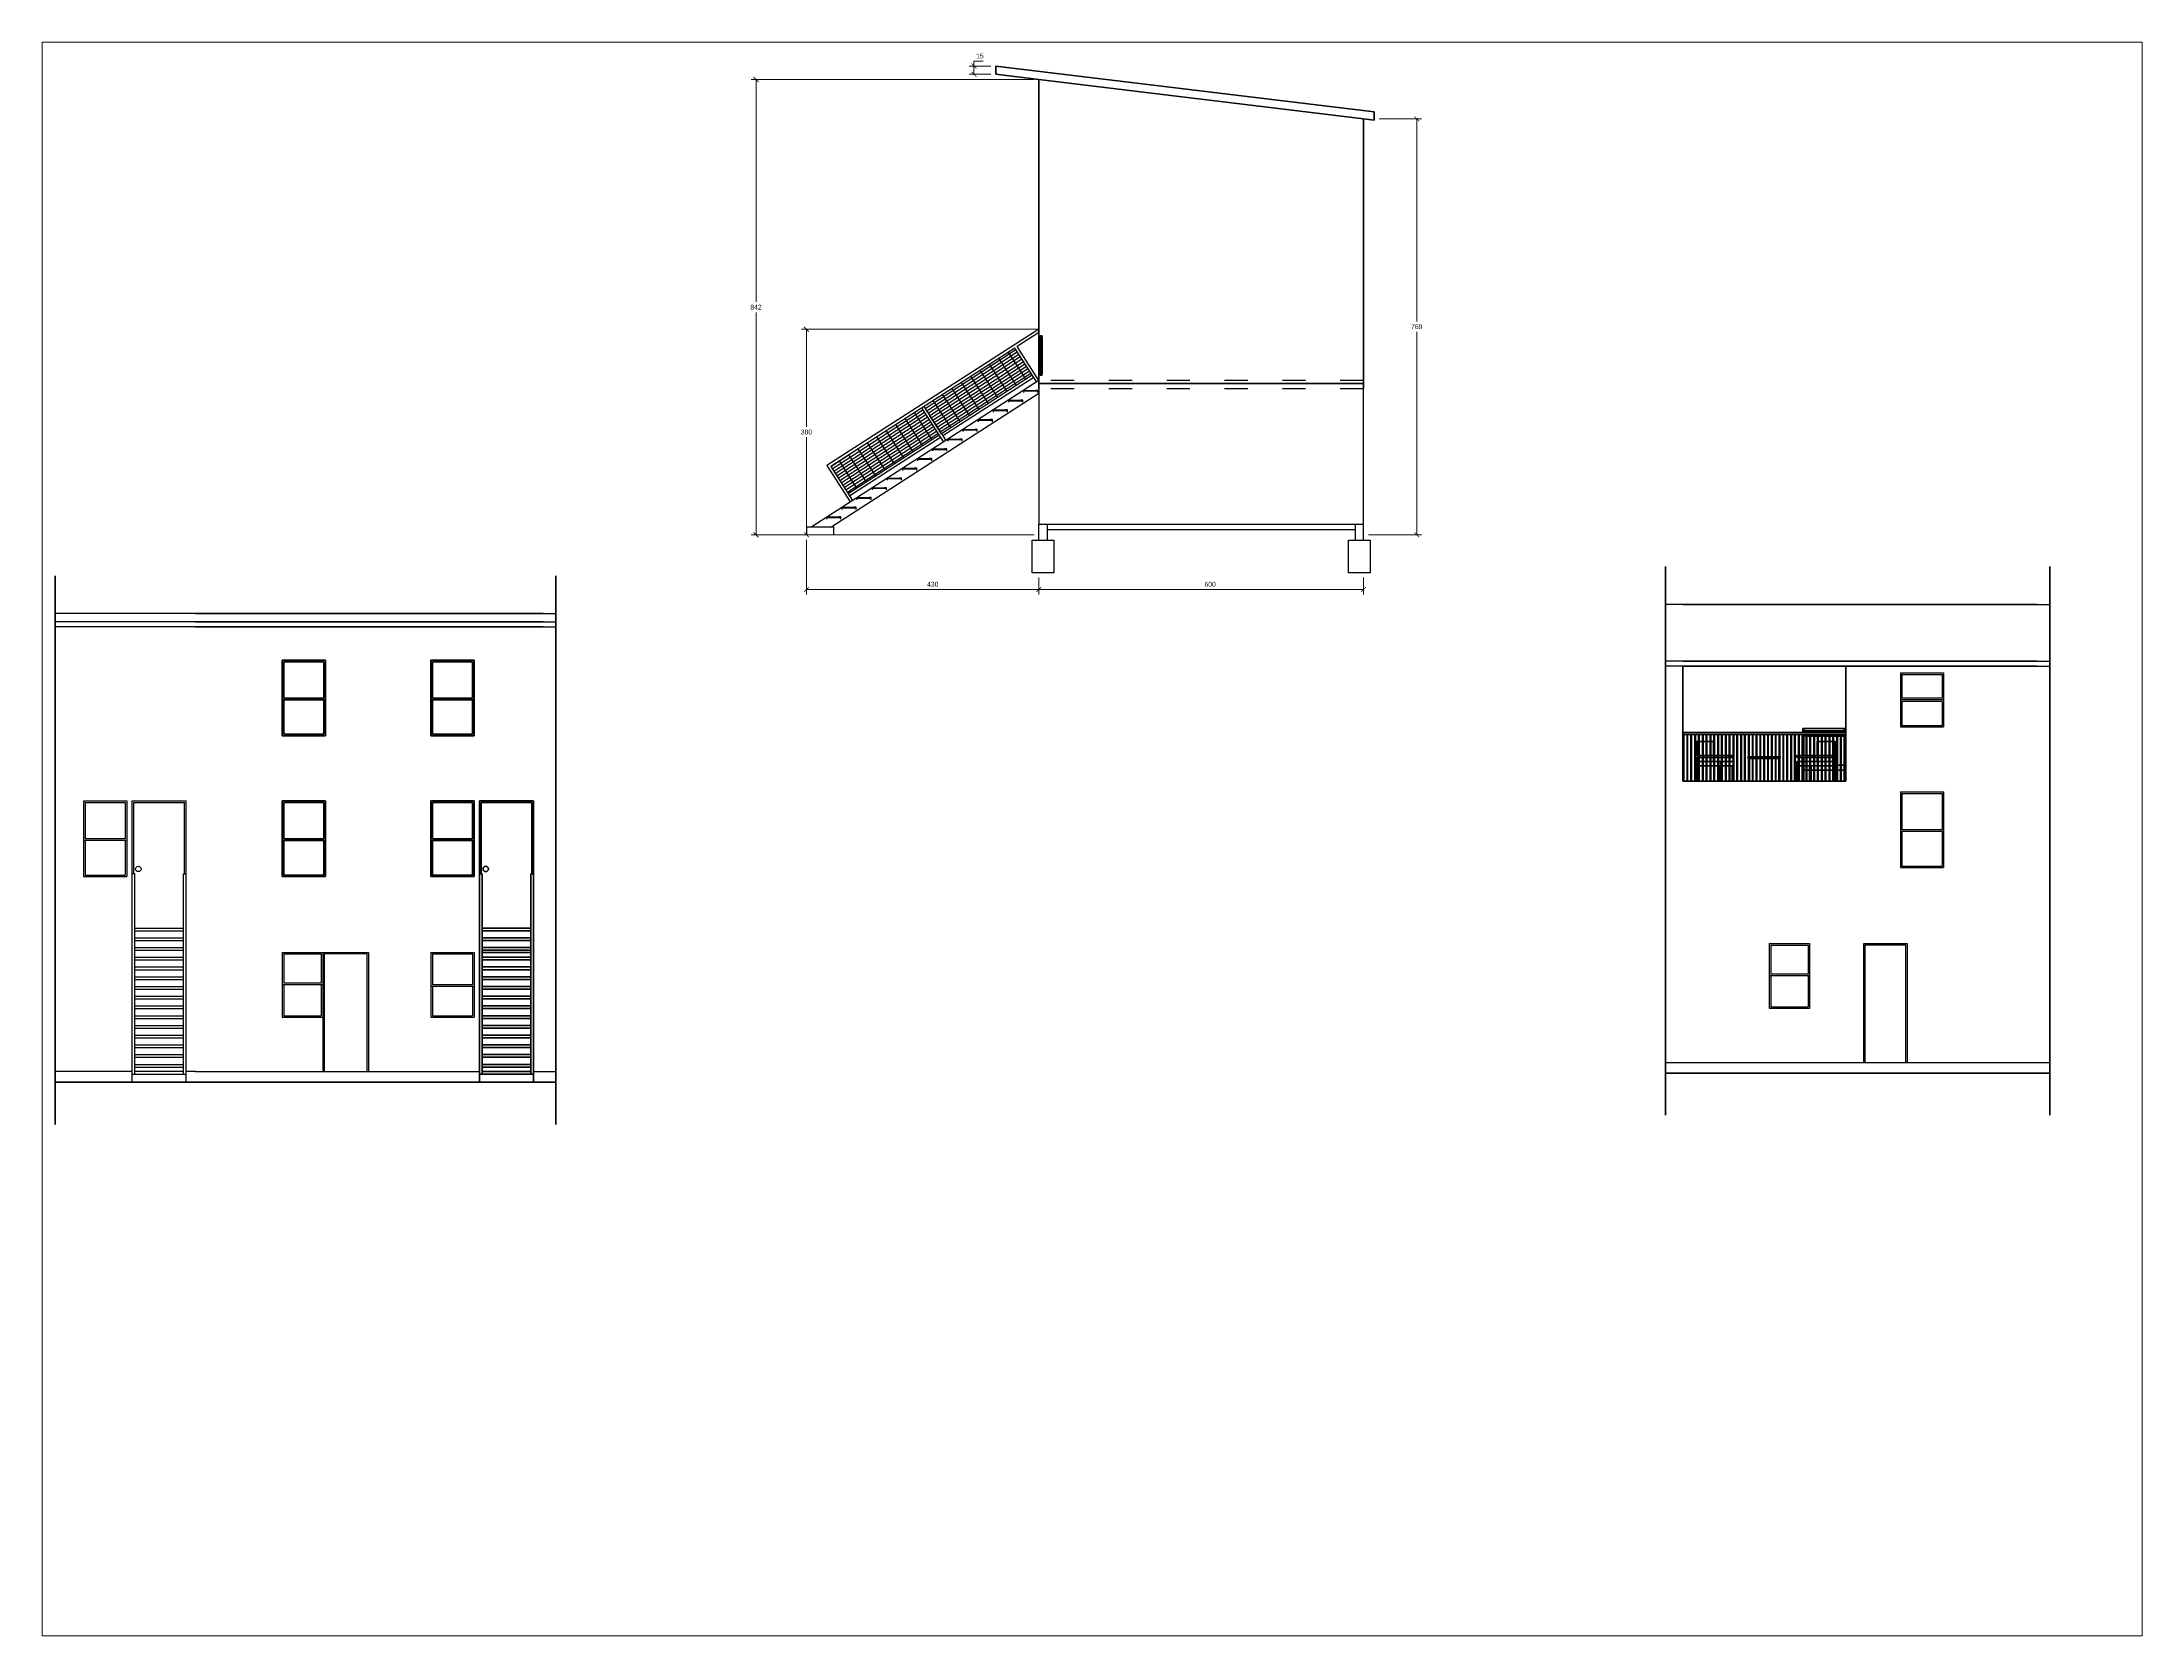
# Paper-space layout 'Layout1' of a CAD drawing. Header units: millimetres. Extents: x 26 to 231, y 20 to 176.
# The model-space entities are those that its viewports show. They can reach past a viewport. Long polylines and large blocks are cut down to what shows.
import ezdxf

# ---------------------------------------------------------------- set-up
doc = ezdxf.new("R2010")
doc.units = ezdxf.units.MM
for name, pattern in [('ACAD_ISO02W100', [15, 12, -3]), ('ACAD_ISO03W100', [30, 12, -18]), ('ACAD_ISO04W100', [30, 24, -3, 0, -3])]:
    doc.linetypes.add(name, pattern=pattern)
for name, color, linetype in [('A-FLOR-INTR', 3, 'ACAD_ISO03W100'), ('A-FLOR-STRS-EXTR', 1, 'Continuous'), ('A-STRUCTURE', 8, 'Continuous')]:
    doc.layers.add(name, color=color, linetype=linetype)
for name, color, linetype, lineweight in [('A-FLOR-LEVL', 3, 'Continuous', 35), ('A-FLOR-STRS- EXTR', 1, 'Continuous', 35), ('A-FURN', 2, 'Continuous', 35), ('A-ROOF', 3, 'Continuous', 35), ('A-WALL-FULL-EXTR', 3, 'Continuous', 35), ('QUOTE', 5, 'Continuous', 13)]:
    doc.layers.add(name, color=color, linetype=linetype, lineweight=lineweight)
doc.styles.get("Standard").update_dxf_attribs({"font": 'arial.ttf'})
doc.dimstyles.new('ISO-25', dxfattribs={"dimtxt": 2.5, "dimasz": 2.5, "dimexe": 1.25, "dimexo": 0.625, "dimtad": 1, "dimtxsty": 'Standard', "dimcen": 2.5, "dimadec": 0, "dimazin": 0, "dimtfac": 1, "dimtmove": 0, "dimatfit": 3, "dimfxl": 1, "dimarcsym": 0})

# ---------------------------------------------------------------- blocks, each defined once
blk = doc.blocks.new('_ArchTick')
at = {"color": 0, "linetype": 'ByBlock', "const_width": 0.15}
blk.add_lwpolyline([(-0.5, -0.5), (0.5, 0.5)], dxfattribs=at)
blk = doc.blocks.new('*D5')
at = {"layer": 'Defpoints', "color": 0, "transparency": 16777216}
for p in [(1977.3, 1400.5), (2407.3, 1330.5), (1977.3, 1299.5)]:
    blk.add_point(p, dxfattribs=at)
at = {"layer": 'QUOTE', "color": 0, "transparency": 16777216}
for p, q in [((1977.3, 1391.5), (1977.3, 1290.5)), ((2407.3, 1321.5), (2407.3, 1290.5)), ((2407.3, 1299.5), (1977.3, 1299.5))]:
    blk.add_line(p, q, dxfattribs=at)
at = {"layer": 'QUOTE', "color": 0, "transparency": 16777216, "xscale": 9, "yscale": 9, "zscale": 9, "rotation": 180}
blk.add_blockref('_ArchTick', (1977.3, 1299.5), dxfattribs=at)
at = {"layer": 'QUOTE', "color": 0, "transparency": 16777216, "xscale": 9, "yscale": 9, "zscale": 9}
blk.add_blockref('_ArchTick', (2407.3, 1299.5), dxfattribs=at)
at = {"layer": 'QUOTE', "color": 0, "transparency": 16777216, "insert": (2210.9, 1309.1), "char_height": 9, "attachment_point": 5}
blk.add_mtext('430', dxfattribs=at)
blk = doc.blocks.new('*D2')
at = {"layer": 'Defpoints', "color": 0, "transparency": 16777216}
for p in [(1977.3, 1780.5), (2413.3, 1780.5), (2407.3, 1400.5)]:
    blk.add_point(p, dxfattribs=at)
at = {"layer": 'QUOTE', "color": 0, "transparency": 16777216}
for p, q in [((2404.3, 1780.5), (1968.3, 1780.5)), ((1977.3, 1780.5), (1977.3, 1600.1)), ((1977.3, 1400.5), (1977.3, 1580.9)), ((2398.3, 1400.5), (1968.3, 1400.5))]:
    blk.add_line(p, q, dxfattribs=at)
at = {"layer": 'QUOTE', "color": 0, "transparency": 16777216, "xscale": 9, "yscale": 9, "zscale": 9}
for p, rotation in [((1977.3, 1780.5), 90), ((1977.3, 1400.5), 270)]:
    blk.add_blockref('_ArchTick', p, dxfattribs=dict(at, rotation=rotation))
at = {"layer": 'QUOTE', "color": 0, "transparency": 16777216, "insert": (1977.3, 1590.5), "char_height": 9, "attachment_point": 5}
blk.add_mtext('380', dxfattribs=at)
blk = doc.blocks.new('*D3')
at = {"layer": 'Defpoints', "color": 0, "transparency": 16777216}
for p in [(2407.3, 1330.5), (3007.3, 1330.5), (3007.3, 1299.5)]:
    blk.add_point(p, dxfattribs=at)
at = {"layer": 'QUOTE', "color": 0, "transparency": 16777216}
for p, q in [((2407.3, 1321.5), (2407.3, 1290.5)), ((3007.3, 1321.5), (3007.3, 1290.5)), ((2407.3, 1299.5), (3007.3, 1299.5))]:
    blk.add_line(p, q, dxfattribs=at)
at = {"layer": 'QUOTE', "color": 0, "transparency": 16777216, "xscale": 9, "yscale": 9, "zscale": 9, "rotation": 180}
blk.add_blockref('_ArchTick', (2407.3, 1299.5), dxfattribs=at)
at = {"layer": 'QUOTE', "color": 0, "transparency": 16777216, "xscale": 9, "yscale": 9, "zscale": 9}
blk.add_blockref('_ArchTick', (3007.3, 1299.5), dxfattribs=at)
at = {"layer": 'QUOTE', "color": 0, "transparency": 16777216, "insert": (2723.8, 1309.1), "char_height": 9, "attachment_point": 5}
blk.add_mtext('600', dxfattribs=at)
blk = doc.blocks.new('*D6')
at = {"layer": 'Defpoints', "color": 0, "transparency": 16777216}
for p in [(1884.1, 2242.1), (2407.3, 2242.1), (1978.1, 1400.5)]:
    blk.add_point(p, dxfattribs=at)
at = {"layer": 'QUOTE', "color": 0, "transparency": 16777216}
for p, q in [((2398.3, 2242.1), (1875.1, 2242.1)), ((1884.1, 2242.1), (1884.1, 1830.9)), ((1884.1, 1400.5), (1884.1, 1811.7)), ((1969.1, 1400.5), (1875.1, 1400.5))]:
    blk.add_line(p, q, dxfattribs=at)
at = {"layer": 'QUOTE', "color": 0, "transparency": 16777216, "xscale": 9, "yscale": 9, "zscale": 9}
for p, rotation in [((1884.1, 2242.1), 90), ((1884.1, 1400.5), 270)]:
    blk.add_blockref('_ArchTick', p, dxfattribs=dict(at, rotation=rotation))
at = {"layer": 'QUOTE', "color": 0, "transparency": 16777216, "insert": (1884.1, 1821.3), "char_height": 9, "attachment_point": 5}
blk.add_mtext('842', dxfattribs=at)
blk = doc.blocks.new('*D7')
at = {"layer": 'Defpoints', "color": 0, "transparency": 16777216}
for p in [(2287.1, 2266.9), (2327.3, 2266.9), (2327.3, 2251.8)]:
    blk.add_point(p, dxfattribs=at)
at = {"layer": 'QUOTE', "color": 0, "transparency": 16777216}
for p, q in [((2318.3, 2266.9), (2278.1, 2266.9)), ((2287.1, 2266.9), (2287.1, 2275.9)), ((2287.1, 2275.9), (2304.2, 2275.9)), ((2287.1, 2251.8), (2287.1, 2266.9)), ((2318.3, 2251.8), (2278.1, 2251.8))]:
    blk.add_line(p, q, dxfattribs=at)
at = {"layer": 'QUOTE', "color": 0, "transparency": 16777216, "xscale": 9, "yscale": 9, "zscale": 9}
for p, rotation in [((2287.1, 2266.9), 90), ((2287.1, 2251.8), 270)]:
    blk.add_blockref('_ArchTick', p, dxfattribs=dict(at, rotation=rotation))
at = {"layer": 'QUOTE', "color": 0, "transparency": 16777216, "insert": (2298.1, 2285.5), "char_height": 9, "attachment_point": 5}
blk.add_mtext('15', dxfattribs=at)
blk = doc.blocks.new('*D4')
at = {"layer": 'Defpoints', "color": 0, "transparency": 16777216}
for p in [(3027.3, 2169.4), (3007.3, 1400.5), (3105.8, 1400.5)]:
    blk.add_point(p, dxfattribs=at)
at = {"layer": 'QUOTE', "color": 0, "transparency": 16777216}
for p, q in [((3036.3, 2169.4), (3114.8, 2169.4)), ((3105.8, 2169.4), (3105.8, 1794.9)), ((3105.8, 1400.5), (3105.8, 1775.7)), ((3016.3, 1400.5), (3114.8, 1400.5))]:
    blk.add_line(p, q, dxfattribs=at)
at = {"layer": 'QUOTE', "color": 0, "transparency": 16777216, "xscale": 9, "yscale": 9, "zscale": 9}
for p, rotation in [((3105.8, 2169.4), 90), ((3105.8, 1400.5), 270)]:
    blk.add_blockref('_ArchTick', p, dxfattribs=dict(at, rotation=rotation))
at = {"layer": 'QUOTE', "color": 0, "transparency": 16777216, "insert": (3105.8, 1785.3), "char_height": 9, "attachment_point": 5}
blk.add_mtext('769', dxfattribs=at)

msp = doc.modelspace()

# ---------------------------------------------------------------- hatches: boundary and pattern name
at = {"layer": 'A-FLOR-STRS-EXTR'}
h = msp.add_hatch(dxfattribs=at)
h.set_pattern_fill('GRATE', color=256, scale=6.5, angle=123, style=0)
h.set_pattern_definition([(213, (32360.3907, -3852.464), (2.809997, -4.327016), []), (303, (32360.39, -3852.464), (17.308064, 11.239988), [])])
h.paths.add_polyline_path([(2395, 1695.4), (2362.6, 1745.8), (2194.5, 1637.8), (2226.9, 1587.4)])
h.paths.add_polyline_path([(2190.3, 1635.1), (2022.2, 1527), (2054.6, 1476.6), (2222.7, 1584.7)])

# ---------------------------------------------------------------- linework, layer by layer
at = {"layer": 'A-FLOR-INTR', "ltscale": 0.01}
msp.add_line((3007.3, 1670.5), (2407.3, 1670.5), dxfattribs=at)
at = {"layer": 'A-FLOR-INTR', "linetype": 'ACAD_ISO03W100', "ltscale": 0.01}
msp.add_lwpolyline([(3007.3, 1685.5), (2407.3, 1685.5)], dxfattribs=at)
at = {"layer": 'A-FLOR-LEVL'}
for p, q in [((2407.3, 1670.5), (2407.3, 1685.5)), ((3007.3, 1680.5), (2407.3, 1680.5))]:
    msp.add_line(p, q, dxfattribs=at)
at = {"layer": 'A-FLOR-LEVL', "ltscale": 0.3}
msp.add_line((3566, 405.4), (4276.2, 405.4), dxfattribs=at)
at = {"layer": 'A-FLOR-STRS- EXTR'}
for p, q in [((1007.9, 1168.8), (1087.9, 1168.8)), ((1007.9, 1168.8), (1007.9, 1028.8)), ((1010.9, 1165.8), (1010.9, 1098.8)), ((1010.9, 1165.8), (1084.9, 1165.8)), ((1084.9, 1165.8), (1084.9, 1098.8)), ((1087.9, 1168.8), (1087.9, 1028.8)), ((1282.9, 1168.8), (1282.9, 1028.8)), ((1282.9, 1168.8), (1362.9, 1168.8)), ((1285.9, 1165.8), (1359.9, 1165.8)), ((1285.9, 1165.8), (1285.9, 1098.8)), ((1359.9, 1165.8), (1359.9, 1098.8)), ((1362.9, 1168.8), (1362.9, 1028.8)), ((1010.9, 1095.8), (1010.9, 1031.8)), ((1084.9, 1095.8), (1084.9, 1031.8)), ((1285.9, 1095.8), (1285.9, 1031.8)), ((1359.9, 1095.8), (1359.9, 1031.8)), ((1007.9, 1028.8), (1087.9, 1028.8)), ((1010.9, 1031.8), (1084.9, 1031.8)), ((1282.9, 1028.8), (1362.9, 1028.8)), ((1285.9, 1031.8), (1359.9, 1031.8)), ((1007.9, 908.8), (1007.9, 768.8)), ((1007.9, 908.8), (1007.9, 768.8)), ((1087.9, 908.8), (1007.9, 908.8)), ((1010.9, 905.8), (1010.9, 838.8)), ((1010.9, 905.8), (1084.9, 905.8)), ((1084.9, 905.8), (1084.9, 838.8)), ((1087.9, 908.8), (1087.9, 768.8)), ((1087.9, 908.8), (1087.9, 768.8)), ((1282.9, 908.8), (1362.9, 908.8)), ((1282.9, 908.8), (1282.9, 768.8)), ((1285.9, 905.8), (1285.9, 838.8)), ((1285.9, 905.8), (1359.9, 905.8)), ((1359.9, 905.8), (1359.9, 838.8)), ((1362.9, 908.8), (1362.9, 768.8)), ((1372.9, 773.8), (1372.9, 908.8)), ((1372.9, 908.8), (1472.9, 908.8)), ((1375.9, 905.8), (1469.9, 905.8)), ((1375.9, 773.8), (1375.9, 905.8)), ((1469.9, 773.8), (1469.9, 905.8)), ((1472.9, 773.8), (1472.9, 908.8)), ((1010.9, 835.8), (1010.9, 771.8)), ((1084.9, 835.8), (1084.9, 771.8)), ((1285.9, 835.8), (1285.9, 771.8)), ((1359.9, 835.8), (1359.9, 771.8)), ((1007.9, 768.8), (1087.9, 768.8)), ((1010.9, 771.8), (1084.9, 771.8)), ((1282.9, 771.8), (1282.9, 768.8)), ((1282.9, 768.8), (1362.9, 768.8)), ((1285.9, 771.8), (1359.9, 771.8)), ((1362.9, 771.8), (1362.9, 768.8)), ((1372.9, 773.8), (1377.9, 773.8)), ((1467.9, 773.8), (1472.9, 773.8)), ((1377.9, 673.8), (1467.9, 673.8)), ((1377.9, 668.8), (1467.9, 668.8)), ((1377.9, 668.8), (1467.9, 668.8)), ((1377.9, 655.8), (1467.9, 655.8)), ((1377.9, 650.8), (1467.9, 650.8)), ((1377.9, 637.8), (1467.9, 637.8)), ((1377.9, 632.8), (1467.9, 632.8)), ((1377.9, 628.8), (1467.9, 628.8)), ((1457.9, 628.8), (1387.9, 628.8)), ((1377.9, 619.8), (1467.9, 619.8)), ((1377.9, 614.8), (1467.9, 614.8)), ((1377.9, 601.8), (1467.9, 601.8)), ((1377.9, 596.8), (1467.9, 596.8)), ((1377.9, 583.8), (1467.9, 583.8)), ((1377.9, 578.8), (1467.9, 578.8)), ((1377.9, 565.8), (1467.9, 565.8)), ((1377.9, 560.8), (1467.9, 560.8)), ((1377.9, 547.8), (1467.9, 547.8)), ((1377.9, 542.8), (1467.9, 542.8)), ((1377.9, 529.8), (1467.9, 529.8)), ((1377.9, 524.8), (1467.9, 524.8)), ((1377.9, 511.8), (1467.9, 511.8)), ((1377.9, 506.8), (1467.9, 506.8)), ((1377.9, 493.8), (1467.9, 493.8)), ((1377.9, 488.8), (1467.9, 488.8)), ((1377.9, 475.8), (1467.9, 475.8)), ((1377.9, 470.8), (1467.9, 470.8)), ((1377.9, 457.8), (1467.9, 457.8)), ((1377.9, 452.8), (1467.9, 452.8)), ((1377.9, 439.8), (1467.9, 439.8)), ((1377.9, 434.8), (1467.9, 434.8)), ((1372.9, 403.8), (1472.9, 403.8)), ((1377.9, 421.8), (1467.9, 421.8)), ((1377.9, 416.8), (1467.9, 416.8)), ((1467.9, 408.8), (1377.9, 408.8))]:
    msp.add_line(p, q, dxfattribs=at)
for points in [[(1087.9, 1095.8), (1007.9, 1095.8)], [(1084.9, 1098.8), (1010.9, 1098.8)], [(1362.9, 1095.8), (1282.9, 1095.8)], [(1359.9, 1098.8), (1285.9, 1098.8)], [(1087.9, 835.8), (1007.9, 835.8)], [(1084.9, 838.8), (1010.9, 838.8)], [(1362.9, 835.8), (1282.9, 835.8)], [(1359.9, 838.8), (1285.9, 838.8)], [(1372.9, 388.8), (1372.9, 773.8)], [(1377.9, 403.8), (1377.9, 773.8)], [(1467.9, 403.8), (1467.9, 773.8)], [(1472.9, 388.8), (1472.9, 773.8)]]:
    msp.add_lwpolyline(points, dxfattribs=at)
msp.add_circle((1384.4, 783), 5.03, dxfattribs=at)
at = {"layer": 'A-FLOR-STRS-EXTR'}
for p, q in [((2407.3, 1780.5), (2015.3, 1528.5)), ((2407.3, 1774.6), (2366.8, 1748.5)), ((2362.6, 1745.8), (2022.2, 1527)), ((2407.3, 1685.5), (1987.3, 1415.5)), ((2395, 1695.4), (2226.9, 1587.4)), ((2397.7, 1691.2), (2229.6, 1583.2)), ((2407.3, 1661.8), (2024.3, 1415.5)), ((2327.3, 1631.5), (2345.2, 1631.5)), ((2351.3, 1648.5), (2377.2, 1648.5)), ((2355.3, 1649.5), (2373.2, 1649.5)), ((2379.3, 1666.5), (2405.2, 1666.5)), ((2383.3, 1667.5), (2401.2, 1667.5)), ((2267.3, 1594.5), (2293.2, 1594.5)), ((2271.3, 1595.5), (2289.2, 1595.5)), ((2295.3, 1612.5), (2321.2, 1612.5)), ((2299.3, 1613.5), (2317.2, 1613.5)), ((2323.3, 1630.5), (2349.2, 1630.5)), ((2222.7, 1584.7), (2054.6, 1476.6)), ((2225.4, 1580.5), (2057.3, 1472.4)), ((2211.3, 1558.5), (2237.2, 1558.5)), ((2215.3, 1559.5), (2233.2, 1559.5)), ((2239.3, 1576.5), (2265.2, 1576.5)), ((2243.3, 1577.5), (2261.2, 1577.5)), ((2155.3, 1522.5), (2181.2, 1522.5)), ((2159.3, 1523.5), (2177.2, 1523.5)), ((2183.3, 1540.5), (2209.2, 1540.5)), ((2187.3, 1541.5), (2205.2, 1541.5)), ((2099.3, 1486.5), (2125.2, 1486.5)), ((2103.3, 1487.5), (2121.2, 1487.5)), ((2127.3, 1504.5), (2153.2, 1504.5)), ((2131.3, 1505.5), (2149.2, 1505.5)), ((2043.3, 1450.5), (2069.2, 1450.5)), ((2047.3, 1451.5), (2065.2, 1451.5)), ((2071.3, 1468.5), (2097.2, 1468.5)), ((2075.3, 1469.5), (2093.2, 1469.5)), ((2015.3, 1432.5), (2041.2, 1432.5)), ((2019.3, 1433.5), (2037.2, 1433.5)), ((4000, 1145.4), (4000, 1045.4)), ((4000, 1145.4), (4080, 1145.4)), ((4003, 1142.4), (4077, 1142.4)), ((4003, 1142.4), (4003, 1098.4)), ((4077, 1142.4), (4077, 1098.4)), ((4080, 1145.4), (4080, 1045.4)), ((4003, 1092.4), (4003, 1048.4)), ((4077, 1092.4), (4077, 1048.4)), ((4003, 1048.4), (4077, 1048.4)), ((4000, 1045.4), (4080, 1045.4)), ((4000, 925.4), (4080, 925.4)), ((4000, 925.4), (4000, 785.4)), ((4003, 922.4), (4003, 855.4)), ((4003, 922.4), (4077, 922.4)), ((4077, 922.4), (4077, 855.4)), ((4080, 925.4), (4080, 785.4)), ((4003, 852.4), (4003, 788.4)), ((4077, 852.4), (4077, 788.4)), ((4000, 785.4), (4080, 785.4)), ((4003, 788.4), (4077, 788.4)), ((4080, 788.4), (4080, 785.4))]:
    msp.add_line(p, q, dxfattribs=at)
for points in [[(2407.3, 1685.5), (2366.8, 1748.5)], [(2409.3, 1760.5), (2407.3, 1760.5)], [(2413.3, 1768.5), (2409.3, 1768.5), (2409.3, 1766.5), (2413.3, 1766.5), (2413.3, 1768.5)], [(2409.3, 1766.5), (2409.3, 1697.5)], [(2411.3, 1697.5), (2411.3, 1766.5)], [(2413.3, 1766.5), (2413.3, 1697.5)], [(2403.1, 1682.8), (2362.6, 1745.8)], [(2409.3, 1740.5), (2407.3, 1740.5)], [(2409.3, 1720.5), (2407.3, 1720.5)], [(2409.3, 1700.5), (2407.3, 1700.5)], [(2413.3, 1697.5), (2409.3, 1697.5), (2409.3, 1695.5), (2413.3, 1695.5), (2413.3, 1697.5)], [(2190.3, 1635.1), (2230.8, 1572.1)], [(2194.5, 1637.8), (2235, 1574.8)], [(2323.3, 1627.5), (2323.3, 1631.5), (2327.3, 1631.5)], [(2349.2, 1627.5), (2349.2, 1631.5), (2345.2, 1631.5)], [(2351.3, 1645.5), (2351.3, 1649.5), (2355.3, 1649.5)], [(2377.2, 1645.5), (2377.2, 1649.5), (2373.2, 1649.5)], [(2379.3, 1663.5), (2379.3, 1667.5), (2383.3, 1667.5)], [(2405.2, 1663.5), (2405.2, 1667.5), (2401.2, 1667.5)], [(2267.3, 1591.5), (2267.3, 1595.5), (2271.3, 1595.5)], [(2293.2, 1591.5), (2293.2, 1595.5), (2289.2, 1595.5)], [(2295.3, 1609.5), (2295.3, 1613.5), (2299.3, 1613.5)], [(2321.2, 1609.5), (2321.2, 1613.5), (2317.2, 1613.5)], [(2211.3, 1555.5), (2211.3, 1559.5), (2215.3, 1559.5)], [(2237.2, 1555.5), (2237.2, 1559.5), (2233.2, 1559.5)], [(2239.3, 1573.5), (2239.3, 1577.5), (2243.3, 1577.5)], [(2265.2, 1573.5), (2265.2, 1577.5), (2261.2, 1577.5)], [(2015.3, 1528.5), (2058.5, 1461.3)], [(2022.2, 1527), (2062.7, 1464)], [(2155.3, 1519.5), (2155.3, 1523.5), (2159.3, 1523.5)], [(2181.2, 1519.5), (2181.2, 1523.5), (2177.2, 1523.5)], [(2183.3, 1537.5), (2183.3, 1541.5), (2187.3, 1541.5)], [(2209.2, 1537.5), (2209.2, 1541.5), (2205.2, 1541.5)], [(2099.3, 1483.5), (2099.3, 1487.5), (2103.3, 1487.5)], [(2125.2, 1483.5), (2125.2, 1487.5), (2121.2, 1487.5)], [(2127.3, 1501.5), (2127.3, 1505.5), (2131.3, 1505.5)], [(2153.2, 1501.5), (2153.2, 1505.5), (2149.2, 1505.5)], [(2043.3, 1447.5), (2043.3, 1451.5), (2047.3, 1451.5)], [(2069.2, 1447.5), (2069.2, 1451.5), (2065.2, 1451.5)], [(2071.3, 1465.5), (2071.3, 1469.5), (2075.3, 1469.5)], [(2097.2, 1465.5), (2097.2, 1469.5), (2093.2, 1469.5)], [(1977.3, 1415.5), (2027.3, 1415.5), (2027.3, 1400.5)], [(1977.3, 1415.5), (1977.3, 1400.5)], [(2015.3, 1429.5), (2015.3, 1433.5), (2019.3, 1433.5)], [(2041.2, 1429.5), (2041.2, 1433.5), (2037.2, 1433.5)], [(4080, 1095.4), (4000, 1095.4)], [(4077, 1098.4), (4003, 1098.4)], [(4077, 1092.4), (4003, 1092.4)], [(4077, 855.4), (4003, 855.4)], [(4080, 852.4), (4000, 852.4)]]:
    msp.add_lwpolyline(points, dxfattribs=at)
at = {"layer": 'A-FURN'}
for p, q in [((3597.6, 1031.4), (3899, 1031.4)), ((3598.5, 1031.4), (3598.5, 945.4)), ((3599.6, 945.4), (3599.6, 1031.4)), ((3605.6, 1031.4), (3605.6, 945.4)), ((3606.7, 945.4), (3606.7, 1031.4)), ((3612.7, 1031.4), (3612.7, 945.4)), ((3613.8, 945.4), (3613.8, 1031.4)), ((3619.8, 1031.4), (3619.8, 945.4)), ((3620.9, 945.4), (3620.9, 1031.4)), ((3621.1, 1018.4), (3621.1, 1018.4)), ((3624.4, 992.9), (3624.4, 1018.4)), ((3634, 1018.4, 14.4), (3628, 1018.4, 7.6)), ((3630.4, 1018.4), (3633.4, 1018.4)), ((3641.1, 1018.4, 22.4), (3635.1, 1018.4, 15.7)), ((3635.1, 1018.4), (3637.5, 1018.4)), ((3638.6, 1018.4), (3641.1, 1018.4)), ((3648.2, 1018.4, 30.5), (3642.2, 1018.4, 23.7)), ((3654.4, 1018.4, 37.5), (3649.3, 1018.4, 31.7)), ((3654.4, 1018.4, 37.5), (3654.4, 992.9)), ((3669.5, 1031.4), (3669.5, 973.4)), ((3690.8, 1031.4), (3690.8, 945.4)), ((3697.9, 1031.4), (3697.9, 945.4)), ((3699, 945.4), (3699, 1031.4)), ((3705, 1031.4), (3705, 945.4)), ((3706.1, 945.4), (3706.1, 1031.4)), ((3712.1, 1031.4), (3712.1, 945.4)), ((3713.2, 945.4), (3713.2, 1031.4)), ((3719.2, 1031.4), (3719.2, 945.4)), ((3720.3, 945.4), (3720.3, 1031.4)), ((3776, 1031.4), (3776, 945.4)), ((3777.1, 945.4), (3777.1, 1031.4)), ((3783.1, 1031.4), (3783.1, 945.4)), ((3784.2, 945.4), (3784.2, 1031.4)), ((3790.2, 1031.4), (3790.2, 945.4)), ((3791.3, 945.4), (3791.3, 1031.4)), ((3797.3, 1031.4), (3797.3, 945.4)), ((3798.4, 945.4), (3798.4, 1031.4)), ((3804.4, 1031.4), (3804.4, 945.4)), ((3805.5, 945.4), (3805.5, 1031.4)), ((3811.5, 1031.4), (3811.5, 945.4)), ((3897.8, 1042.4), (3819.4, 1042.4)), ((3819.4, 1042.4), (3819.4, 1035.4)), ((3821.3, 1042.4), (3821.3, 1035.4)), ((3896, 1038.4), (3821.3, 1038.4)), ((3821.3, 1031.4), (3821.3, 992.9)), ((3822.3, 1038.4), (3822.3, 1035.4)), ((3822.3, 1031.4), (3822.3, 1028.4)), ((3822.3, 1028.4), (3825.7, 1028.4)), ((3826.8, 964), (3826.8, 1031.4)), ((3826.8, 1028.4), (3832.8, 1028.4)), ((3832.8, 1031.4), (3832.8, 945.4)), ((3833.9, 945.4), (3833.9, 1031.4)), ((3833.9, 1028.4), (3839.9, 1028.4)), ((3841, 1028.4), (3847, 1028.4)), ((3846.3, 1018.4, 37.5), (3847, 1018.4, 36.7)), ((3846.3, 1018.4, 37.5), (3846.3, 992.9)), ((3848.1, 1028.4), (3854.1, 1028.4)), ((3848.1, 1018.4, 35.5), (3854.1, 1018.4, 28.7)), ((3855.2, 1028.4), (3858.1, 1028.4)), ((3855.2, 1018.4, 27.5), (3861.2, 1018.4, 20.7)), ((3858.1, 1038.4), (3858.1, 1035.4)), ((3858.1, 1031.4), (3858.1, 1028.4)), ((3859.1, 1038.4), (3859.1, 1035.4)), ((3859.1, 1031.4), (3859.1, 1028.4)), ((3859.1, 1028.4), (3861.2, 1028.4)), ((3862.3, 1028.4), (3868.3, 1028.4)), ((3862.3, 1018.4, 19.4), (3868.3, 1018.4, 12.6)), ((3869.4, 1028.4), (3875.4, 1028.4)), ((3869.4, 1018.4, 11.4), (3875.4, 1018.4, 4.6)), ((3876.5, 1028.4), (3882.5, 1028.4)), ((3883.6, 1028.4), (3889.6, 1028.4)), ((3890.7, 1028.4), (3895, 1028.4)), ((3895, 1035.4), (3895, 1038.4)), ((3895, 1028.4), (3895, 1031.4)), ((3895, 1031.4), (3896, 1031.4)), ((3896, 1042.4), (3896, 1038.4)), ((3896, 1035.4), (3896, 1038.4)), ((3896, 945.4), (3896, 1031.4)), ((3897.8, 1035.4), (3897.8, 1042.4)), ((3897.8, 945.4), (3897.8, 1031.4)), ((3624.4, 981.4), (3627, 981.4)), ((3627, 973.4), (3624.4, 973.4)), ((3634.1, 992.9), (3628.1, 992.9)), ((3634.1, 989), (3628.1, 989)), ((3628.1, 981.4), (3634.1, 981.4)), ((3634.1, 973.4), (3628.1, 973.4)), ((3641.2, 992.9), (3635.2, 992.9)), ((3641.2, 989), (3635.2, 989)), ((3635.2, 981.4), (3641.2, 981.4)), ((3641.2, 973.4), (3635.2, 973.4)), ((3648.3, 992.9), (3642.3, 992.9)), ((3648.3, 989), (3642.3, 989)), ((3642.3, 981.4), (3648.3, 981.4)), ((3648.3, 973.4), (3642.3, 973.4)), ((3655.3, 992.9), (3649.4, 992.9)), ((3655.4, 989), (3649.4, 989)), ((3649.4, 981.4), (3655.4, 981.4)), ((3655.4, 973.4), (3649.4, 973.4)), ((3654.4, 989), (3654.4, 981.4)), ((3658.6, 992.9), (3656.4, 992.9)), ((3658.6, 989), (3656.5, 989)), ((3656.5, 981.4), (3662.5, 981.4)), ((3662.5, 973.4), (3656.5, 973.4)), ((3669.5, 992.9), (3663.5, 992.9)), ((3669.5, 989), (3663.5, 989)), ((3663.6, 981.4), (3669.5, 981.4)), ((3665.6, 945.4), (3665.6, 973.4)), ((3668.7, 945.4), (3668.7, 973.4)), ((3676.6, 992.9), (3670.6, 992.9)), ((3676.6, 989), (3670.6, 989)), ((3670.6, 981.4), (3676.6, 981.4)), ((3670.6, 973.4), (3670.6, 945.4)), ((3677.7, 981.4), (3683.7, 981.4)), ((3677.7, 973.4), (3677.7, 945.4)), ((3690.8, 992.9), (3684.8, 992.9)), ((3690.8, 989), (3684.8, 989)), ((3684.8, 981.4), (3690.8, 981.4)), ((3684.8, 973.4), (3684.8, 945.4)), ((3687.8, 992.9), (3687.8, 989)), ((3688.9, 973.4), (3688.9, 945.4)), ((3719.2, 987.4), (3719, 987.4)), ((3726.3, 990.4), (3720.3, 990.4)), ((3726.3, 987.4), (3720.8, 987.4)), ((3733.4, 990.4), (3727.4, 990.4)), ((3733.4, 987.4), (3727.4, 987.4)), ((3740.5, 990.4), (3734.5, 990.4)), ((3740.5, 987.4), (3734.5, 987.4)), ((3747.6, 990.4), (3741.6, 990.4)), ((3747.6, 987.4), (3741.6, 987.4)), ((3754.7, 990.4), (3748.7, 990.4)), ((3754.7, 987.4), (3748.7, 987.4)), ((3761.8, 990.4), (3755.8, 990.4)), ((3761.8, 987.4), (3755.8, 987.4)), ((3768.9, 990.4), (3762.9, 990.4)), ((3768.9, 987.4), (3762.9, 987.4)), ((3776, 990.4), (3770, 990.4)), ((3775.2, 987.4), (3770, 987.4)), ((3811.5, 973.4), (3808.8, 973.4)), ((3812.6, 992.9), (3818.6, 992.9)), ((3812.6, 989), (3818.6, 989)), ((3818.6, 981.4), (3812.6, 981.4)), ((3812.9, 992.9), (3812.9, 989)), ((3819.7, 973.4), (3825.7, 973.4)), ((3821.3, 989), (3821.3, 945.4)), ((3826.8, 992.9), (3832.8, 992.9)), ((3826.8, 989), (3832.8, 989)), ((3832.8, 981.4), (3826.8, 981.4)), ((3826.8, 973.4), (3832.8, 973.4)), ((3832, 945.4), (3832, 973.4)), ((3833.9, 992.9), (3839.9, 992.9)), ((3833.9, 989), (3839.9, 989)), ((3833.9, 981.4), (3839.9, 981.4)), ((3833.9, 973.4), (3839.9, 973.4)), ((3835.1, 945.4), (3835.1, 973.4)), ((3837.8, 992.9), (3837.8, 989)), ((3847, 981.4), (3841, 981.4)), ((3841, 973.4), (3847, 973.4)), ((3842.2, 992.9), (3847, 992.9)), ((3842.2, 989), (3847, 989)), ((3846.3, 989), (3846.3, 981.4)), ((3848.1, 992.9), (3854.1, 992.9)), ((3848.1, 989), (3854.1, 989)), ((3854.1, 981.4), (3848.1, 981.4)), ((3848.1, 973.4), (3854.1, 973.4)), ((3855.2, 992.9), (3861.2, 992.9)), ((3855.2, 989), (3861.2, 989)), ((3861.2, 981.4), (3855.2, 981.4)), ((3855.2, 973.4), (3861.2, 973.4)), ((3862.3, 992.9), (3868.3, 992.9)), ((3862.3, 989), (3868.3, 989)), ((3868.3, 981.4), (3862.3, 981.4)), ((3862.3, 973.4), (3868.3, 973.4)), ((3869.4, 992.9), (3875.4, 992.9)), ((3869.4, 989), (3875.4, 989)), ((3875.4, 981.4), (3869.4, 981.4)), ((3869.4, 973.4), (3875.4, 973.4)), ((3876.4, 973.4), (3876.4, 981.4)), ((3896, 974.9), (3876.4, 974.9)), ((3614, 945.4), (3617, 945.4)), ((3652, 945.4), (3650.9, 945.4)), ((3670.3, 945.4), (3671.4, 945.4)), ((3776, 947.4), (3775.2, 947.4)), ((3825.7, 965.4), (3821.3, 965.4)), ((3826.8, 945.4), (3826.8, 965.4)), ((3832, 965.4), (3826.8, 965.4)), ((3839.9, 965.4), (3835.1, 965.4)), ((3847, 965.4), (3841, 965.4)), ((3854.1, 965.4), (3848.1, 965.4)), ((3861.2, 965.4), (3855.2, 965.4)), ((3868.3, 965.4), (3862.3, 965.4)), ((3875.4, 965.4), (3869.4, 965.4)), ((3882.5, 965.4), (3876.4, 965.4)), ((3889.6, 965.4), (3883.6, 965.4)), ((3896, 965.4), (3890.7, 965.4))]:
    msp.add_line(p, q, dxfattribs=at)
for points in [[(3899, 945.4), (3899, 1035.4), (3597.6, 1035.4)], [(3626.9, 1031.4), (3627, 973.4), (3627, 945.4)], [(3628, 1031.4), (3628.1, 973.4), (3628.1, 945.4)], [(3634, 1031.4), (3634.1, 973.4), (3634.1, 945.4)], [(3635.1, 1031.4), (3635.2, 973.4), (3635.2, 945.4)], [(3641.1, 1031.4), (3641.2, 973.4), (3641.2, 945.4)], [(3642.2, 1031.4), (3642.3, 973.4), (3642.3, 945.4)], [(3648.2, 1031.4), (3648.3, 973.4), (3648.3, 945.4)], [(3649.3, 1031.4), (3649.4, 973.4), (3649.4, 945.4)], [(3655.3, 1031.4), (3655.4, 973.4), (3655.4, 945.4)], [(3656.4, 1031.4), (3656.5, 973.4), (3656.5, 945.4)], [(3662.4, 1031.4), (3662.5, 973.4), (3662.5, 945.4)], [(3663.5, 1031.4), (3663.6, 973.4), (3663.6, 945.4)], [(3670.6, 1031.4), (3670.6, 973.4), (3676.6, 973.4)], [(3676.6, 945.4), (3676.6, 973.4), (3676.6, 1031.4)], [(3677.7, 1031.4), (3677.7, 973.4), (3683.7, 973.4)], [(3683.7, 945.4), (3683.7, 973.4), (3683.7, 1031.4)], [(3684.8, 1031.4), (3684.8, 973.4), (3690.8, 973.4)], [(3691.9, 1031.4), (3692, 945.4), (3692, 973.4), (3691.9, 973.4)], [(3726.3, 1031.4), (3726.3, 987.4), (3726.3, 945.4)], [(3727.4, 945.4), (3727.4, 987.4), (3727.4, 1031.4)], [(3733.4, 1031.4), (3733.4, 987.4), (3733.4, 945.4)], [(3734.5, 945.4), (3734.5, 987.4), (3734.5, 1031.4)], [(3740.5, 1031.4), (3740.5, 987.4), (3740.5, 945.4)], [(3741.6, 945.4), (3741.6, 987.4), (3741.6, 1031.4)], [(3747.6, 1031.4), (3747.6, 987.4), (3747.6, 945.4)], [(3748.7, 945.4), (3748.7, 987.4), (3748.7, 1031.4)], [(3754.7, 1031.4), (3754.7, 987.4), (3754.7, 945.4)], [(3755.8, 945.4), (3755.8, 987.4), (3755.8, 1031.4)], [(3761.8, 1031.4), (3761.8, 987.4), (3761.8, 945.4)], [(3762.9, 945.4), (3762.9, 987.4), (3762.9, 1031.4)], [(3768.9, 1031.4), (3768.9, 987.4), (3768.9, 945.4)], [(3770, 945.4), (3770, 987.4), (3770, 1031.4)], [(3812.6, 1031.4), (3812.6, 945.4), (3812.6, 973.4), (3818.6, 973.4), (3818.6, 945.4), (3818.6, 1031.4)], [(3819.7, 945.4), (3819.7, 973.4), (3819.7, 1031.4)], [(3825.7, 1031.4), (3825.7, 965.4), (3825.7, 945.4)], [(3839.9, 1031.4), (3839.9, 965.4), (3839.9, 945.4)], [(3841, 945.4), (3841, 965.4), (3841, 1031.4)], [(3847, 1031.4), (3847, 965.4), (3847, 945.4)], [(3848.1, 1031.4), (3848.1, 965.4), (3848.1, 945.4)], [(3854.1, 1031.4), (3854.1, 965.4), (3854.1, 945.4)], [(3855.2, 1031.4), (3855.2, 965.4), (3855.2, 945.4)], [(3861.2, 1031.4), (3861.2, 965.4), (3861.2, 945.4)], [(3862.3, 1031.4), (3862.3, 965.4), (3862.3, 945.4)], [(3868.3, 1031.4), (3868.3, 965.4), (3868.3, 945.4)], [(3869.4, 1031.4), (3869.4, 965.4), (3869.4, 945.4)], [(3875.4, 1031.4), (3875.4, 965.4), (3875.4, 945.4)], [(3876.4, 945.4), (3876.4, 965.4), (3876.5, 1031.4)], [(3883.6, 945.4), (3883.6, 965.4), (3883.6, 1031.4), (3882.5, 1031.4), (3882.5, 945.4)], [(3889.6, 1031.4), (3889.6, 965.4), (3889.6, 945.4)], [(3890.7, 945.4), (3890.7, 965.4), (3890.7, 1031.4)], [(3896.7, 1031.4), (3896.7, 965.4), (3896.7, 945.4)], [(3897.8, 945.4), (3897.8, 965.4), (3897.8, 1031.4)], [(3627, 989), (3621, 989), (3621, 992.9), (3627, 992.9)], [(3621.3, 945.4), (3621.3, 973.4), (3621.3, 981.4), (3621.3, 989)], [(3624.4, 945.4), (3624.4, 973.4), (3624.4, 981.4), (3624.4, 989)], [(3662.4, 992.9), (3658.6, 992.9), (3658.6, 989), (3662.4, 989)], [(3669.5, 945.4), (3669.5, 973.4), (3663.6, 973.4)], [(3667.2, 981.4), (3667.2, 973.4), (3667.2, 945.4)], [(3683.7, 992.9), (3678.3, 992.9), (3677.7, 992.9)], [(3683.7, 989), (3678.3, 989), (3677.7, 989)], [(3691.9, 989), (3692, 989), (3692, 992.9), (3691.9, 992.9)], [(3691.9, 981.4), (3692, 981.4), (3692, 973.4)], [(3719.2, 990.4), (3718, 990.4), (3719, 987.4), (3719, 947.4), (3719, 945.4)], [(3720.3, 987.4), (3720.8, 987.4), (3720.8, 990.4), (3720.8, 945.4)], [(3775.2, 990.4), (3775.2, 945.4), (3775.2, 990.4), (3775.2, 987.4), (3776.1, 987.4), (3777, 987.4)], [(3777.1, 990.4), (3778, 990.4), (3777, 987.4), (3777, 947.4), (3777, 945.4)], [(3811.5, 989), (3808.8, 989), (3808.8, 992.9), (3811.5, 992.9)], [(3811.5, 981.4), (3808.8, 981.4), (3808.8, 973.4), (3808.8, 945.4)], [(3819.7, 992.9), (3822.5, 992.9), (3825.7, 992.9)], [(3819.7, 989), (3822.5, 989), (3825.7, 989)], [(3825.7, 981.4), (3822.5, 981.4), (3819.7, 981.4)], [(3841, 992.9), (3842.2, 992.9), (3842.2, 989), (3841, 989)], [(3876.4, 989), (3879.7, 989), (3879.7, 992.9), (3876.4, 992.9)], [(3604.7, 945.4), (3605.8, 945.4), (3608.8, 945.4)], [(3719, 947.4), (3719.2, 947.4), (3718.9, 947.4)]]:
    msp.add_lwpolyline(points, dxfattribs=at)
msp.add_lwpolyline([(3720.3, 947.4), (3720.8, 947.4)], close=True, dxfattribs=at)
for points in [[(3621.3, 992.9, 0), (3621.3, 1018.4, 0), (3626.9, 1018.4, 6.4)], [(3879.5, 965.4, 0), (3879.5, 945.4, 0), (3879.5, 1018.4, 0), (3876.5, 1018.4, 3.4)]]:
    msp.add_polyline3d(points, dxfattribs=at)
at = {"layer": 'A-ROOF'}
for p, q in [((2327.3, 2251.8), (2327.3, 2266.9)), ((3027.3, 2182.3), (3027.3, 2167)), ((3597.6, 1271.8), (4252.7, 1271.8)), ((3597.6, 1167.3), (4252.7, 1167.3)), ((4252.7, 1157.6), (3597.6, 1157.6))]:
    msp.add_line(p, q, dxfattribs=at)
at = {"layer": 'A-ROOF', "linetype": 'Continuous'}
for p, q in [((847.9, 1255.1), (1490.4, 1255.1)), ((847.9, 1240), (1490.4, 1240)), ((1490.4, 1230.3), (847.9, 1230.3))]:
    msp.add_line(p, q, dxfattribs=at)
at = {"layer": 'A-ROOF'}
for points in [[(3027.3, 2182.3), (2327.3, 2266.9)], [(2407.3, 2242.1), (2327.3, 2251.8)], [(3007.3, 2169.6), (2407.3, 2242.1)], [(3027.3, 2167), (3007.3, 2169.4)]]:
    msp.add_lwpolyline(points, dxfattribs=at)
at = {"layer": 'A-STRUCTURE', "linetype": 'ACAD_ISO02W100', "ltscale": 0.3}
for p, q in [((2407.3, 1670.5), (2407.3, 1420.5)), ((3007.3, 1390.5), (3007.3, 1670.5)), ((2407.3, 1390.5), (2407.3, 1420.5)), ((2407.3, 1420.5), (2422.3, 1420.5)), ((2422.3, 1420.5), (2992.3, 1420.5)), ((2422.3, 1420.5), (2422.3, 1390.5)), ((2422.3, 1410.5), (2992.3, 1410.5)), ((2992.3, 1390.5), (2992.3, 1420.5)), ((2992.3, 1420.5), (3007.3, 1420.5))]:
    msp.add_line(p, q, dxfattribs=at)
at = {"layer": 'A-STRUCTURE', "ltscale": 0.3}
for p, q in [((847.9, 1255.1), (588.5, 1255.1)), ((847.9, 1240), (588.5, 1240)), ((847.9, 1230.3), (588.5, 1230.3)), ((640.5, 908.8), (720.5, 908.8)), ((640.5, 908.8), (640.5, 768.8)), ((643.5, 905.8), (643.5, 838.8)), ((643.5, 905.8), (717.5, 905.8)), ((717.5, 905.8), (717.5, 838.8)), ((720.5, 908.8), (720.5, 768.8)), ((730.5, 773.8), (730.5, 908.8)), ((730.5, 908.8), (830.5, 908.8)), ((733.5, 905.8), (827.5, 905.8)), ((733.5, 773.8), (733.5, 905.8)), ((827.5, 773.8), (827.5, 905.8)), ((830.5, 773.8), (830.5, 908.8)), ((643.5, 835.8), (643.5, 771.8)), ((717.5, 835.8), (717.5, 771.8)), ((640.5, 771.8), (640.5, 768.8)), ((640.5, 768.8), (720.5, 768.8)), ((643.5, 771.8), (717.5, 771.8)), ((735.5, 773.8), (730.5, 773.8)), ((825.5, 773.8), (830.5, 773.8)), ((735.5, 673.8), (825.5, 673.8)), ((735.5, 668.8), (825.5, 668.8)), ((735.5, 668.8), (825.5, 668.8)), ((735.5, 655.8), (825.5, 655.8)), ((735.5, 650.8), (825.5, 650.8)), ((735.5, 637.8), (825.5, 637.8)), ((735.5, 632.8), (825.5, 632.8)), ((1007.9, 628.8), (1167.9, 628.8)), ((1007.9, 628.8), (1007.9, 508.8)), ((1010.9, 625.8), (1010.9, 571.8)), ((1010.9, 625.8), (1079.9, 625.8)), ((1079.9, 625.8), (1079.9, 571.8)), ((1082.9, 628.8), (1082.9, 408.8)), ((1167.9, 628.8), (1167.9, 408.8)), ((1282.5, 628.8), (1362.5, 628.8)), ((1282.9, 628.8), (1362.9, 628.8)), ((1282.9, 628.8), (1282.9, 508.8)), ((1285.9, 625.8), (1285.9, 568.8)), ((1285.9, 625.8), (1359.9, 625.8)), ((1359.9, 625.8), (1359.9, 568.8)), ((1362.9, 628.8), (1362.9, 508.8)), ((3757.6, 645.4), (3832.6, 645.4)), ((3757.6, 645.4), (3757.6, 525.4)), ((3760.6, 642.4), (3760.6, 588.4)), ((3760.6, 642.4), (3829.6, 642.4)), ((3829.6, 642.4), (3829.6, 588.4)), ((3832.6, 525.4), (3832.6, 645.4)), ((3932.6, 425.4), (3932.6, 645.4)), ((3932.6, 645.4), (4012.6, 645.4)), ((3935.1, 425.4), (3935.1, 642.9)), ((3935.1, 642.9), (4010.1, 642.9)), ((4010.1, 425.4), (4010.1, 642.9)), ((4012.6, 645.4), (4012.6, 425.4)), ((735.5, 619.8), (825.5, 619.8)), ((735.5, 614.8), (825.5, 614.8)), ((735.5, 601.8), (825.5, 601.8)), ((735.5, 596.8), (825.5, 596.8)), ((735.5, 583.8), (825.5, 583.8)), ((3760.6, 585.4), (3760.6, 528.4)), ((3829.6, 585.4), (3829.6, 528.4)), ((735.5, 578.8), (825.5, 578.8)), ((735.5, 565.8), (825.5, 565.8)), ((735.5, 560.8), (825.5, 560.8)), ((735.5, 547.8), (825.5, 547.8)), ((1010.9, 568.8), (1010.9, 511.8)), ((1079.9, 568.8), (1079.9, 511.8)), ((1285.9, 565.8), (1285.9, 511.8)), ((1359.9, 565.8), (1359.9, 511.8)), ((735.5, 542.8), (825.5, 542.8)), ((735.5, 529.8), (825.5, 529.8)), ((735.5, 524.8), (825.5, 524.8)), ((735.5, 511.8), (825.5, 511.8)), ((735.5, 506.8), (825.5, 506.8)), ((1007.9, 508.8), (1082.9, 508.8)), ((1010.9, 511.8), (1079.9, 511.8)), ((1282.9, 508.8), (1362.9, 508.8)), ((1285.9, 511.8), (1359.9, 511.8)), ((3757.6, 525.4), (3832.6, 525.4)), ((3760.6, 528.4), (3829.6, 528.4)), ((735.5, 493.8), (825.5, 493.8)), ((735.5, 488.8), (825.5, 488.8)), ((735.5, 475.8), (825.5, 475.8)), ((735.5, 470.8), (825.5, 470.8)), ((735.5, 457.8), (825.5, 457.8)), ((735.5, 452.8), (825.5, 452.8)), ((735.5, 439.8), (825.5, 439.8)), ((735.5, 434.8), (825.5, 434.8)), ((730.5, 408.8), (588.5, 408.8)), ((730.5, 403.8), (830.5, 403.8)), ((735.5, 421.8), (825.5, 421.8)), ((735.5, 416.8), (825.5, 416.8)), ((825.5, 408.8), (735.5, 408.8)), ((847.9, 408.8), (830.5, 408.8)), ((847.9, 408.8), (1372.9, 408.8)), ((1472.9, 408.8), (1513.9, 408.8)), ((3566, 425.4), (4276.2, 425.4)), ((3932.6, 425.4), (3935.1, 425.4)), ((4012.6, 425.4), (4010.1, 425.4))]:
    msp.add_line(p, q, dxfattribs=at)
at = {"layer": 'A-STRUCTURE'}
for p, q in [((1490.4, 1255.1), (1513.9, 1255.1)), ((3597.6, 1271.8), (3566, 1271.8)), ((4252.7, 1271.8), (4276.2, 1271.8)), ((1490.4, 1240), (1513.9, 1240)), ((1490.4, 1230.3), (1513.9, 1230.3)), ((3597.6, 1167.3), (3566, 1167.3)), ((4252.7, 1167.3), (4276.2, 1167.3)), ((3597.6, 1157.6), (3566, 1157.6)), ((4252.7, 1157.6), (4276.2, 1157.6)), ((4222.6, 425.4), (4237.8, 425.4))]:
    msp.add_line(p, q, dxfattribs=at)
at = {"layer": 'A-STRUCTURE', "linetype": 'ACAD_ISO02W100', "ltscale": 0.3}
for points in [[(2394.8, 1390.5), (2434.8, 1390.5), (2434.8, 1330.5), (2394.8, 1330.5)], [(2979.8, 1390.5), (3019.8, 1390.5), (3019.8, 1330.5), (2979.8, 1330.5)]]:
    msp.add_lwpolyline(points, close=True, dxfattribs=at)
at = {"layer": 'A-STRUCTURE', "ltscale": 0.3}
for points in [[(720.5, 835.8), (640.5, 835.8)], [(717.5, 838.8), (643.5, 838.8)], [(730.5, 388.8), (730.5, 773.8)], [(735.5, 403.8), (735.5, 773.8)], [(825.5, 403.8), (825.5, 773.8)], [(830.5, 388.8), (830.5, 773.8)], [(1165.4, 408.8), (1165.4, 626.3), (1085.4, 626.3), (1085.4, 408.8)], [(3832.6, 585.4), (3757.6, 585.4)], [(3829.6, 588.4), (3760.6, 588.4)], [(1082.9, 568.8), (1007.9, 568.8)], [(1079.9, 571.8), (1010.9, 571.8)], [(1362.9, 565.8), (1282.9, 565.8)], [(1359.9, 568.8), (1285.9, 568.8)]]:
    msp.add_lwpolyline(points, dxfattribs=at)
msp.add_circle((742, 783), 5.03, dxfattribs=at)
at = {"layer": 'A-WALL-FULL-EXTR'}
for p, q in [((2407.3, 1940.5), (2407.3, 2242.1)), ((3007.3, 1685.5), (3007.3, 2169.6)), ((2407.3, 1940.5), (2407.3, 1900.5)), ((2407.3, 1900.5), (2407.3, 1685.5)), ((3007.3, 1685.5), (3007.3, 1680.5)), ((3007.3, 1670.5), (3007.3, 1680.5)), ((3597.6, 945.4), (3597.6, 1157.6)), ((3899, 945.4), (3899, 1157.6)), ((3597.6, 1035.4), (3597.6, 945.4)), ((3899, 945.4), (3597.6, 945.4)), ((3899, 945.4), (3597.6, 945.4)), ((1377.9, 408.8), (1387.9, 408.8))]:
    msp.add_line(p, q, dxfattribs=at)
at = {"layer": 'A-WALL-FULL-EXTR', "linetype": 'ACAD_ISO04W100', "ltscale": 0.5}
for p, q in [((588.5, 310.9), (588.5, 1325)), ((1513.9, 310.9), (1513.9, 1325)), ((3566, 327.6), (3566, 1341.7)), ((4276.2, 327.6), (4276.2, 1341.7))]:
    msp.add_line(p, q, dxfattribs=at)
at = {"layer": 'A-WALL-FULL-EXTR', "ltscale": 0.3}
for q in [(588.5, 388.8), (1513.9, 388.8)]:
    msp.add_line((847.9, 388.8), q, dxfattribs=at)

# ---------------------------------------------------------------- dimensions: what is measured, and where the dimension line sits
at = {"layer": 'QUOTE'}
for base, p1, p2, override, picture, middle in [((2287.1, 2266.9), (2327.3, 2251.8), (2327.3, 2266.9), {"dimtxt": 9, "dimasz": 9, "dimexe": 9, "dimexo": 9, "dimgap": 5, "dimtih": 1, "dimtoh": 1, "dimdec": 0, "dimblk1": 'ArchTick', "dimblk2": 'ArchTick', "dimsah": 1, "dimlwd": 65535, "dimlwe": 65535}, '*D7', (2298.1, 2285.5)), ((1884.1, 2242.1), (1978.1, 1400.5), (2407.3, 2242.1), {"dimtxt": 9, "dimasz": 9, "dimexe": 9, "dimexo": 9, "dimgap": 5, "dimtih": 1, "dimdec": 0, "dimblk1": 'ArchTick', "dimblk2": 'ArchTick', "dimsah": 1, "dimlwd": 65535, "dimlwe": 65535}, '*D6', (1884.1, 1821.3)), ((1977.3, 1780.5), (2407.3, 1400.5), (2413.3, 1780.5), {"dimtxt": 9, "dimasz": 9, "dimexe": 9, "dimexo": 9, "dimgap": 5, "dimtih": 1, "dimdec": 0, "dimblk1": 'ArchTick', "dimblk2": 'ArchTick', "dimsah": 1, "dimlwd": 65535, "dimlwe": 65535}, '*D2', (1977.3, 1590.5))]:
    dim = msp.add_linear_dim(base=base, p1=p1, p2=p2, angle=90, dimstyle='ISO-25', override=override, dxfattribs=at)
    dim.commit()
    dim.dimension.update_dxf_attribs({"geometry": picture, "text_midpoint": middle})
dim = msp.add_linear_dim(base=(3105.8, 1400.5), p1=(3027.3, 2169.4), p2=(3007.3, 1400.5), angle=90, dimstyle='ISO-25', override={"dimtxt": 9, "dimasz": 9, "dimexe": 9, "dimexo": 9, "dimgap": 5, "dimtih": 1, "dimtoh": 1, "dimdec": 0, "dimblk1": 'ArchTick', "dimblk2": 'ArchTick', "dimsah": 1, "dimlwd": 65535, "dimlwe": 65535}, dxfattribs=at)
dim.commit()
dim.dimension.update_dxf_attribs({"geometry": '*D4', "text_midpoint": (3105.8, 1785.3), "dimtype": 160})
for base, p2, picture, middle in [((1977.3, 1299.5), (1977.3, 1400.5), '*D5', (2210.9, 1299.5)), ((3007.3, 1299.5), (3007.3, 1330.5), '*D3', (2723.8, 1299.5))]:
    dim = msp.add_linear_dim(base=base, p1=(2407.3, 1330.5), p2=p2, dimstyle='ISO-25', override={"dimtxt": 9, "dimasz": 9, "dimexe": 9, "dimexo": 9, "dimgap": 5, "dimdec": 0, "dimblk1": 'ArchTick', "dimblk2": 'ArchTick', "dimsah": 1, "dimlwd": 65535, "dimlwe": 65535}, dxfattribs=at)
    dim.commit()
    dim.dimension.update_dxf_attribs({"geometry": picture, "text_midpoint": middle, "dimtype": 160})

psp = doc.layouts.get("Layout1")

# ---------------------------------------------------------------- viewports
at = {"layer": '0'}
psp.add_viewport(center=(128.5, 97.5), size=(205.6, 156), view_center_point=(2505.35, 838.34), view_height=2946.1059, dxfattribs=at)

doc.saveas('drawing.dxf')
